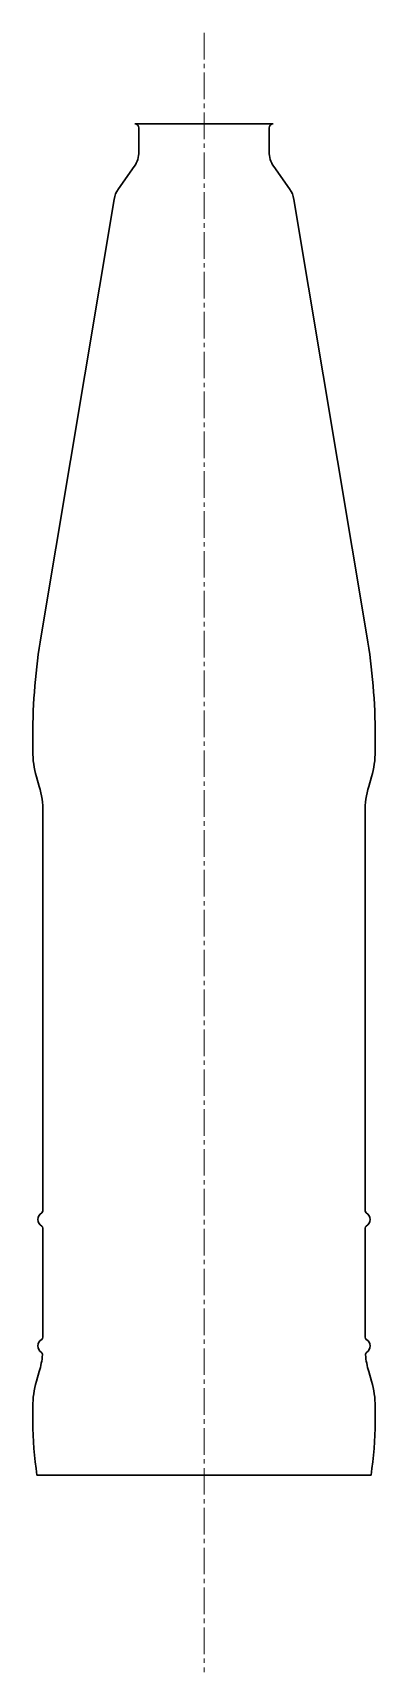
# Model space of a CAD drawing. Extents: x -234 to 1000, y -95 to 506.
# Drawn here: x 611.6 to 679.2, y -24.4 to 299.5 of the extents above; entities that cross this region are included whole.
import ezdxf

# ---------------------------------------------------------------- set-up
doc = ezdxf.new("R2010")
doc.units = 0
doc.header["$LTSCALE"] = 7
doc.header["$MEASUREMENT"] = 0
doc.linetypes.add('CENTER2', pattern=[1.125, 0.75, -0.125, 0.125, -0.125])
doc.layers.add('1', color=1, linetype='CENTER2', lineweight=15)
doc.layers.add('3', color=3, linetype='CONTINUOUS', lineweight=30)

msp = doc.modelspace()

# ---------------------------------------------------------------- linework, layer by layer
at = {"layer": '1'}
msp.add_line((645.3618, 299.483), (645.3618, -24.3542), dxfattribs=at)
at = {"layer": '3', "lineweight": 30}
for p, q in [((645.3618, 281.4773), (631.7117, 281.4773)), ((645.3618, 281.4773), (659.0118, 281.4773)), ((627.6118, 266.5773), (613.2031, 180.3566)), ((663.1118, 266.5773), (677.5205, 180.3566)), ((613.5618, 66.8093), (613.5618, 145.5773)), ((677.1618, 66.8093), (677.1618, 145.5773)), ((613.5618, 41.8093), (613.5618, 63.3452)), ((677.1618, 41.8093), (677.1618, 63.3452)), ((645.3618, 14.5773), (612.3872, 14.5773)), ((645.3618, 14.5773), (678.3364, 14.5773))]:
    msp.add_line(p, q, dxfattribs=at)
at = {"layer": '3', "lineweight": 30, "ltscale": 0.03}
for p, q in [((632.5118, 279.4773), (632.5118, 280.6773)), ((658.2118, 279.4773), (658.2118, 280.6773))]:
    msp.add_line(p, q, dxfattribs=at)
at = {"layer": '3', "lineweight": 30, "ltscale": 0.0875}
for p, q in [((632.5118, 275.9773), (632.5118, 279.4773)), ((658.2118, 275.9773), (658.2118, 279.4773))]:
    msp.add_line(p, q, dxfattribs=at)
at = {"layer": '3', "lineweight": 30, "ltscale": 0.136589}
for p, q in [((631.6002, 273.0989), (628.455, 268.6315)), ((659.1234, 273.0989), (662.2686, 268.6315))]:
    msp.add_line(p, q, dxfattribs=at)
at = {"layer": '3', "lineweight": 30, "ltscale": 0.075}
for p, q in [((611.5618, 157.5773), (611.5618, 160.5773)), ((679.1618, 157.5773), (679.1618, 160.5773)), ((611.5618, 25.0773), (611.5618, 28.0773)), ((679.1618, 25.0773), (679.1618, 28.0773))]:
    msp.add_line(p, q, dxfattribs=at)
at = {"layer": '3', "lineweight": 30, "ltscale": 0.05}
for p, q in [((612.8418, 150.6172), (612.2818, 152.5372)), ((677.8818, 150.6172), (678.4418, 152.5372)), ((612.8418, 35.0372), (612.2818, 33.1172)), ((677.8818, 35.0372), (678.4418, 33.1172))]:
    msp.add_line(p, q, dxfattribs=at)
at = {"layer": '3', "lineweight": 30}
for centre, radius, start, end in [((631.7117, 280.6772), 0.8001, 0.005448, 90), ((659.0118, 280.6772), 0.8001, 90, 179.994552), ((627.5115, 275.9774), 5.0003, 324.853954, 359.998574), ((663.2121, 275.9774), 5.0003, 180.001426, 215.146046), ((632.5428, 265.7533), 4.9994, 144.85109, 170.513421), ((658.1808, 265.7533), 4.9994, 9.486579, 35.14891), ((731.5576, 160.5778), 119.9958, 170.512662, 180.00025), ((559.166, 160.5778), 119.9958, 359.99975, 9.487338), ((629.5308, 157.5705), 17.9684, 179.978567, 196.267303), ((661.1928, 157.5705), 17.9684, 343.732697, 0.021433), ((595.5608, 145.577), 18.001, 0.000824, 16.260109), ((695.1628, 145.577), 18.001, 163.739891, 179.999176), ((614.0618, 65.0773), 1.5, 120.000094, 239.99992), ((613.0618, 66.8093), 0.5, 299.996932, 0.001465), ((677.6617, 66.8093), 0.5, 179.998535, 240.003068), ((676.6618, 65.0773), 1.5, 300.00008, 59.999906), ((613.0617, 63.3451), 0.5001, 0.006985, 59.992828), ((677.6619, 63.3451), 0.5001, 120.007172, 179.993015), ((614.0578, 40.0774), 1.4979, 119.869344, 237.410222), ((612.9686, 41.8631), 0.5956, 305.181069, 354.817365), ((677.7549, 41.8631), 0.5956, 185.182635, 234.818931), ((676.6658, 40.0774), 1.4979, 302.589778, 60.130656), ((595.5218, 40.0851), 18.0406, 343.751283, 354.46975), ((613.002, 38.4049), 0.48, 353.013506, 58.750166), ((677.7216, 38.4049), 0.48, 121.249834, 186.986494), ((695.2018, 40.0851), 18.0406, 185.53025, 196.248717), ((629.6159, 28.0696), 18.0541, 163.764658, 179.975768), ((661.1077, 28.0696), 18.0541, 0.024232, 16.235342), ((678.7548, 25.0767), 67.193, 179.999533, 188.989766), ((611.9687, 25.0767), 67.193, 351.010234, 0.000467)]:
    msp.add_arc(centre, radius, start, end, dxfattribs=at)

doc.saveas('drawing.dxf')
